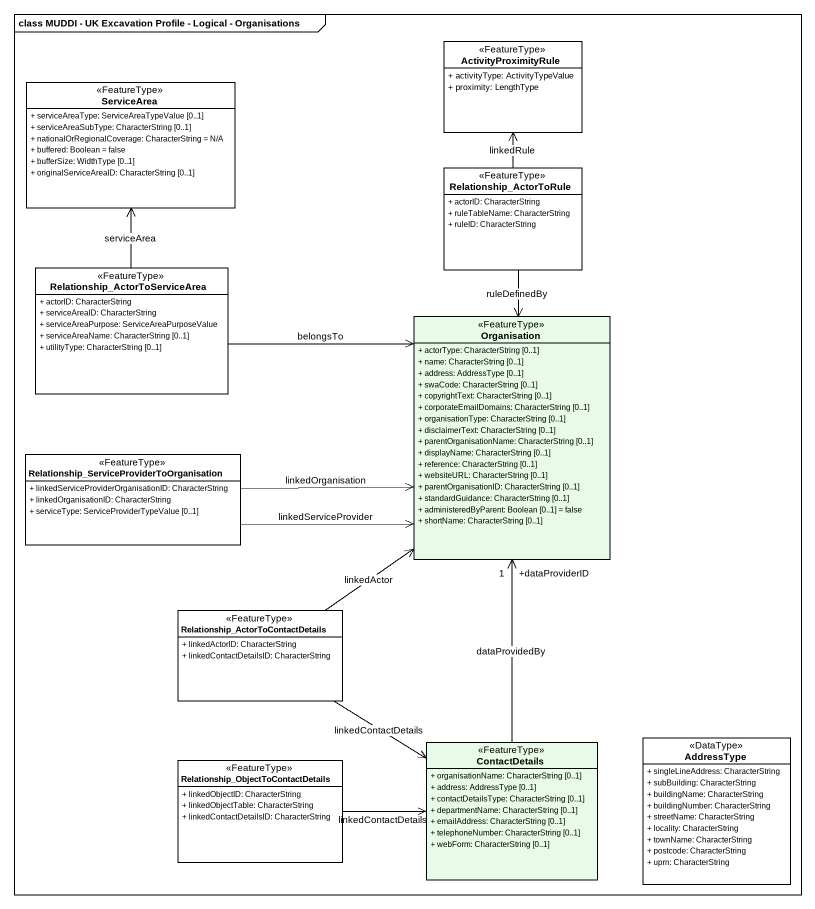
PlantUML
@startuml
mainframe class MUDDI - UK Excavation Profile - Logical - Organisations
hide circle
hide empty members
skinparam classAttributeIconSize 0
class ActivityProximityRule <<FeatureType>> {
  + activityType: ActivityTypeValue
  + proximity: LengthType
}
class ServiceArea <<FeatureType>> {
  + serviceAreaType: ServiceAreaTypeValue [0..1]
  + serviceAreaSubType: CharacterString [0..1]
  + nationalOrRegionalCoverage: CharacterString = N/A
  + buffered: Boolean = false
  + bufferSize: WidthType [0..1]
  + originalServiceAreaID: CharacterString [0..1]
}
class Relationship_ActorToRule <<FeatureType>> {
  + actorID: CharacterString
  + ruleTableName: CharacterString
  + ruleID: CharacterString
}
class "Relationship_ActorToServiceArea" as Relationship <<FeatureType>> {
  + actorID: CharacterString
  + serviceAreaID: CharacterString
  + serviceAreaPurpose: ServiceAreaPurposeValue
  + serviceAreaName: CharacterString [0..1]
  + utilityType: CharacterString [0..1]
}
class Organisation <<FeatureType>> #E8FBE8 {
  + actorType: CharacterString [0..1]
  + name: CharacterString [0..1]
  + address: AddressType [0..1]
  + swaCode: CharacterString [0..1]
  + copyrightText: CharacterString [0..1]
  + corporateEmailDomains: CharacterString [0..1]
  + organisationType: CharacterString [0..1]
  + disclaimerText: CharacterString [0..1]
  + parentOrganisationName: CharacterString [0..1]
  + displayName: CharacterString [0..1]
  + reference: CharacterString [0..1]
  + websiteURL: CharacterString [0..1]
  + parentOrganisationID: CharacterString [0..1]
  + standardGuidance: CharacterString [0..1]
  + administeredByParent: Boolean [0..1] = false
  + shortName: CharacterString [0..1]
}
class "Relationship_ServiceProviderToOrganisation" as Relationship_2 <<FeatureType>> {
  + linkedServiceProviderOrganisationID: CharacterString
  + linkedOrganisationID: CharacterString
  + serviceType: ServiceProviderTypeValue [0..1]
}
class "Relationship_ActorToContactDetails" as Relationship_3 <<FeatureType>> {
  + linkedActorID: CharacterString
  + linkedContactDetailsID: CharacterString
}
class "Relationship_ObjectToContactDetails" as Relationship_4 <<FeatureType>> {
  + linkedObjectID: CharacterString
  + linkedObjectTable: CharacterString
  + linkedContactDetailsID: CharacterString
}
class ContactDetails <<FeatureType>> #E8FBE8 {
  + organisationName: CharacterString [0..1]
  + address: AddressType [0..1]
  + contactDetailsType: CharacterString [0..1]
  + departmentName: CharacterString [0..1]
  + emailAddress: CharacterString [0..1]
  + telephoneNumber: CharacterString [0..1]
  + webForm: CharacterString [0..1]
}
class AddressType <<DataType>> {
  + singleLineAddress: CharacterString
  + subBuilding: CharacterString
  + buildingName: CharacterString
  + buildingNumber: CharacterString
  + streetName: CharacterString
  + locality: CharacterString
  + townName: CharacterString
  + postcode: CharacterString
  + uprn: CharacterString
}
Relationship_ActorToRule -up-> ActivityProximityRule : linkedRule
Relationship_ActorToRule --> Organisation : ruleDefinedBy
Relationship -up-> ServiceArea : serviceArea
Relationship -right-> Organisation : belongsTo
Relationship_2 -right-> Organisation : linkedOrganisation
Relationship_2 -right-> Organisation : linkedServiceProvider
Relationship_3 -up-> Organisation : linkedActor
Relationship_3 --> ContactDetails : linkedContactDetails
Relationship_4 -right-> ContactDetails : linkedContactDetails
ContactDetails -up-> "+dataProviderID\n1" Organisation : dataProvidedBy
@enduml
